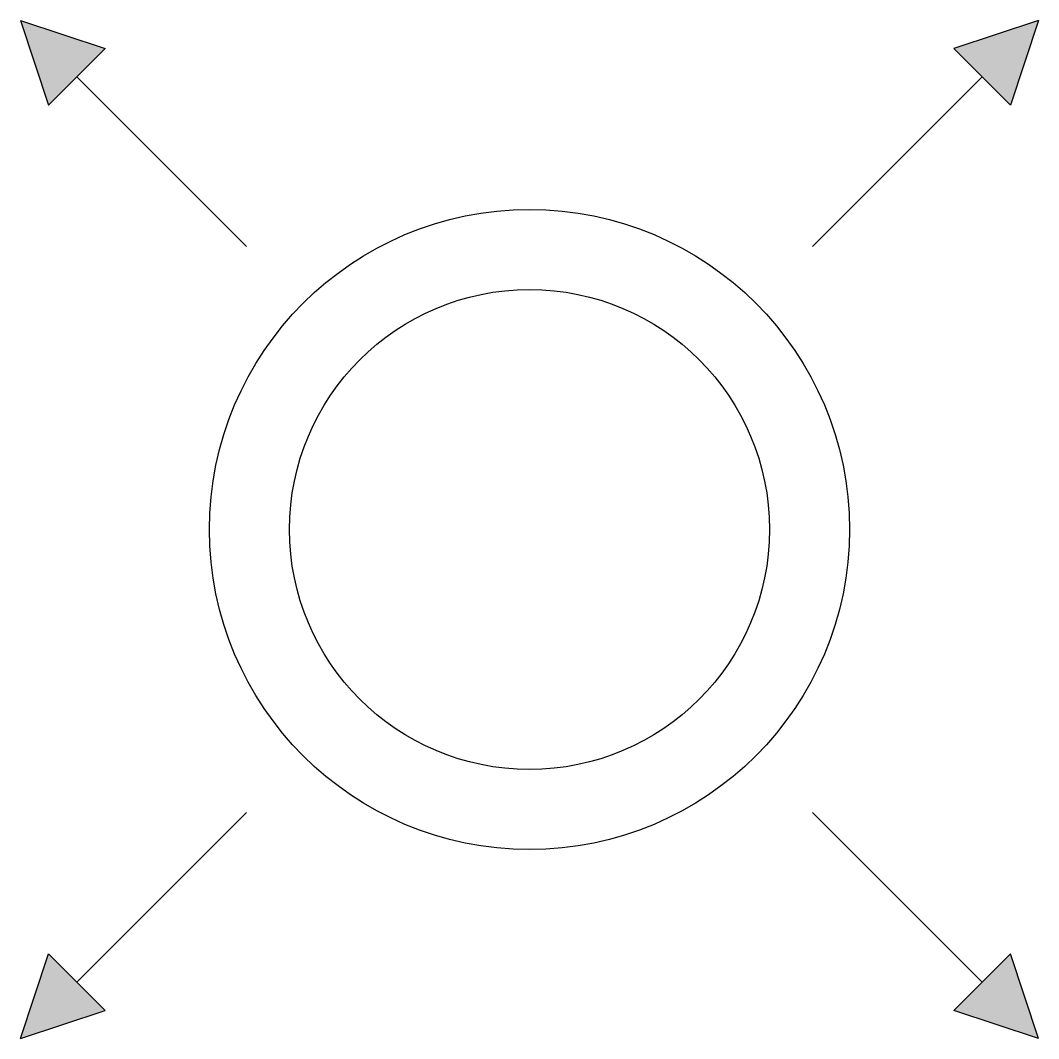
# Model space of a CAD drawing. Header units: millimetres. Extents: x -159 to 159, y -159 to 159.
import ezdxf

# ---------------------------------------------------------------- set-up
doc = ezdxf.new("R2010")
doc.units = ezdxf.units.MM

msp = doc.modelspace()

# ---------------------------------------------------------------- hatches: boundary and pattern name
at = {"linetype": 'ByBlock', "lineweight": -2}
h = msp.add_hatch(color=0, dxfattribs=at)
h.dxf.hatch_style = 1
h.paths.add_polyline_path([(-150.26, 132.58), (-132.58, 150.26), (-159.1, 159.1)])
h = msp.add_hatch(color=0, dxfattribs=at)
h.dxf.hatch_style = 1
h.paths.add_polyline_path([(132.58, 150.26), (150.26, 132.58), (159.1, 159.1)])
h = msp.add_hatch(color=0, dxfattribs=at)
h.dxf.hatch_style = 1
h.paths.add_polyline_path([(-132.58, -150.26), (-150.26, -132.58), (-159.1, -159.1)])
h = msp.add_hatch(color=0, dxfattribs=at)
h.dxf.hatch_style = 1
h.paths.add_polyline_path([(150.26, -132.58), (132.58, -150.26), (159.1, -159.1)])

# ---------------------------------------------------------------- linework, layer by layer
at = {"color": 0, "linetype": 'ByBlock', "lineweight": -2}
for p, q in [((-159.1, 159.1), (-132.58, 150.26)), ((-159.1, 159.1), (-150.26, 132.58)), ((159.1, 159.1), (132.58, 150.26)), ((159.1, 159.1), (150.26, 132.58)), ((-150.26, 132.58), (-132.58, 150.26)), ((132.58, 150.26), (150.26, 132.58)), ((-88.39, 88.39), (-141.42, 141.42)), ((88.39, 88.39), (141.42, 141.42)), ((-88.39, -88.39), (-141.42, -141.42)), ((88.39, -88.39), (141.42, -141.42)), ((-159.1, -159.1), (-150.26, -132.58)), ((-132.58, -150.26), (-150.26, -132.58)), ((150.26, -132.58), (132.58, -150.26)), ((159.1, -159.1), (150.26, -132.58)), ((-159.1, -159.1), (-132.58, -150.26)), ((159.1, -159.1), (132.58, -150.26))]:
    msp.add_line(p, q, dxfattribs=at)
for radius in [100, 75]:
    msp.add_circle((0, 0), radius, dxfattribs=at)

doc.saveas('drawing.dxf')
